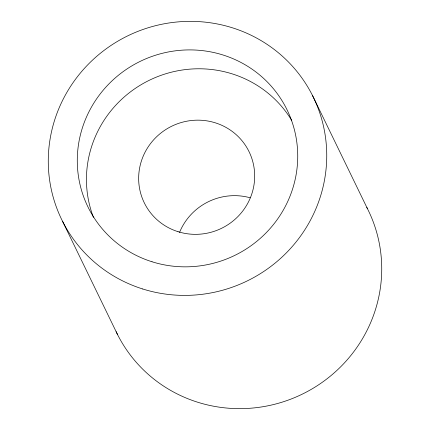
<?xml version="1.0" encoding="UTF-8"?>
<svg xmlns="http://www.w3.org/2000/svg" width="430" height="430" viewBox="0 0 430 430"><rect width="100%" height="100%" fill="white"/><g stroke="black" fill="none" stroke-linecap="round" stroke-linejoin="round"><path stroke-width="0.64" d="M312.411 95.342L367.403 208.593M62.597 221.407L117.589 334.658M179.547 232.426A58.297 56.803 -25.9 0 1 250.136 197.778M93.434 217.333A110.763 107.925 -25.9 0 1 149.21 80.319A110.763 107.925 -25.9 0 1 291.653 120.314M366.795 207.405A139.911 136.326 -25.9 0 1 303.091 393.746A139.911 136.326 -25.9 0 1 116.116 331.659M177.993 231.668A58.297 56.803 -25.9 0 0 253.576 165.002A58.297 56.803 -25.9 0 0 158.439 135.084A58.297 56.803 -25.9 0 0 177.993 231.668M152.021 261.762A110.763 107.925 -25.9 0 0 295.625 135.101A110.763 107.925 -25.9 0 0 114.869 78.26A110.763 107.925 -25.9 0 0 152.021 261.762M142.679 288.971A139.911 136.326 -25.9 0 0 324.08 128.978A139.911 136.326 -25.9 0 0 95.756 57.179A139.911 136.326 -25.9 0 0 142.679 288.971"/></g></svg>
